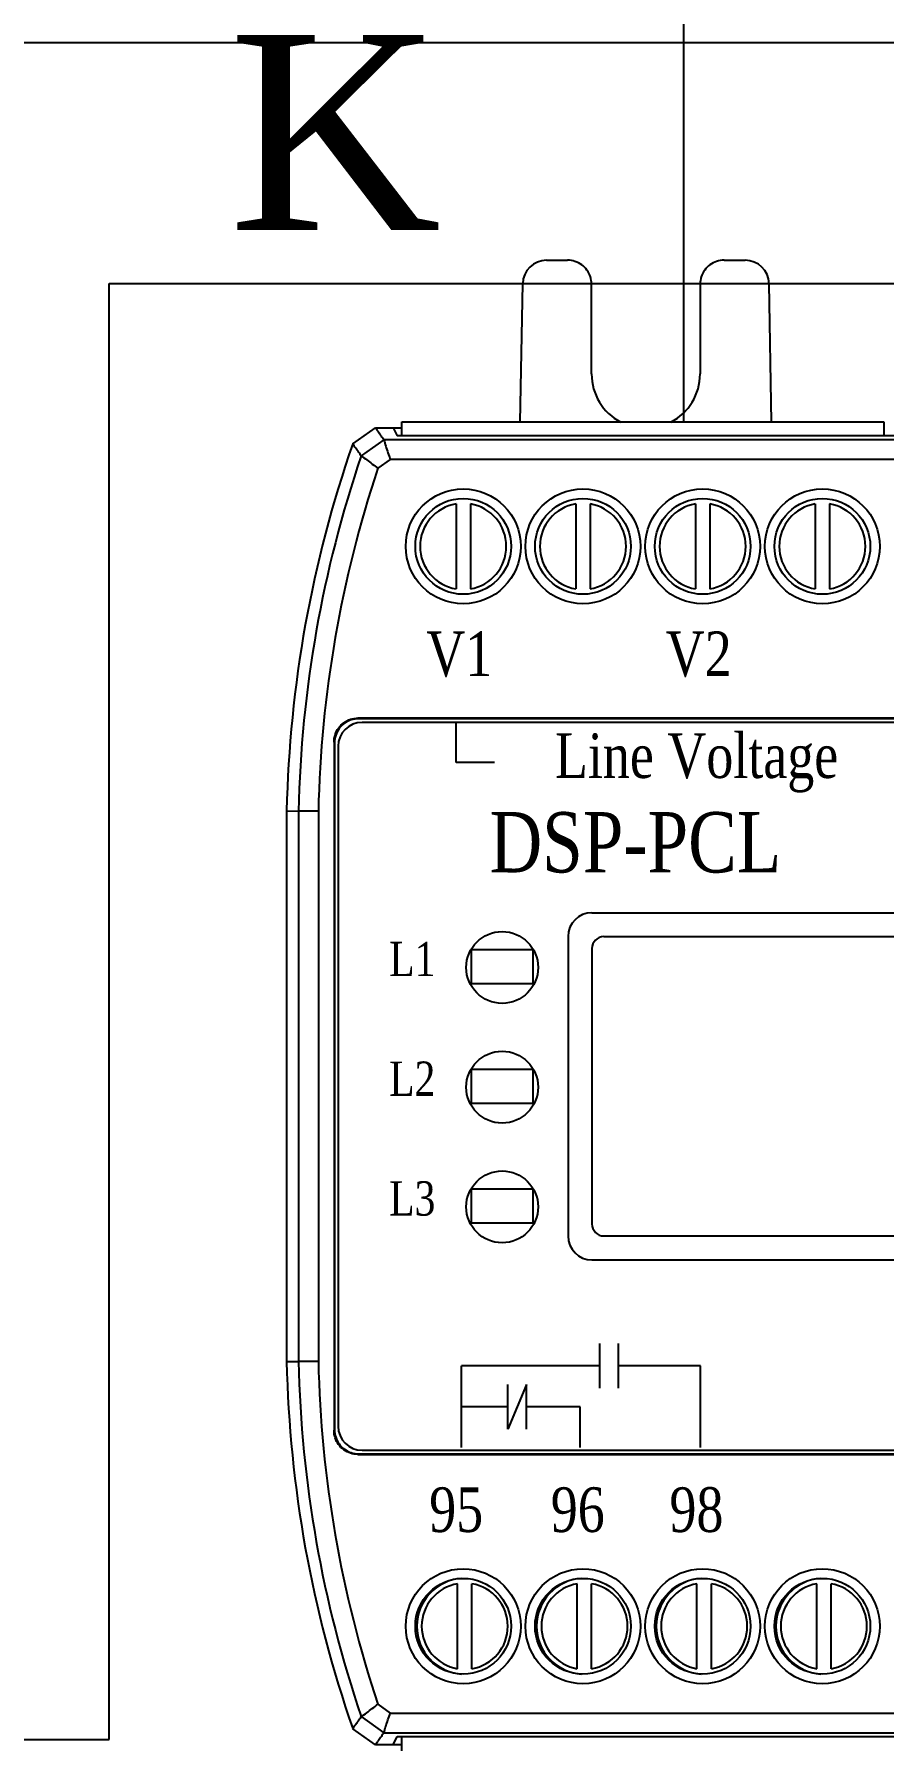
# Model space of a CAD drawing. Header units: millimetres. Extents: x 19 to 859, y 22 to 702.
# Drawn here: x 246.03 to 256.67, y 432.92 to 454.39 of the extents above; entities that cross this region are included whole.
import ezdxf
from ezdxf.enums import TextEntityAlignment as Align

# ---------------------------------------------------------------- set-up
doc = ezdxf.new("R2010")
doc.units = ezdxf.units.MM
for name, color, linetype in [('02___PRT_ALL_AXES', 7, 'Continuous'), ('03___PRT_ALL_CURVES', 7, 'Continuous'), ('40', 4, 'Continuous'), ('ASHADE', 7, 'Continuous'), ('도면층1', 7, 'Continuous')]:
    doc.layers.add(name, color=color, linetype=linetype)
doc.styles.add('HCM', font='batang.ttc')
doc.styles.add('SS', font='batang.ttc', dxfattribs={"width": 0.8})

msp = doc.modelspace()

# ---------------------------------------------------------------- linework, layer by layer
at = {"color": 7, "linetype": 'Continuous'}
for p, q in [((252.451, 451.56), (252.714, 451.56)), ((254.674, 451.56), (254.938, 451.56)), ((252.12, 449.535), (252.151, 451.265)), ((253.014, 450.135), (253.014, 451.26)), ((254.374, 451.26), (254.374, 450.135)), ((255.268, 449.535), (255.238, 451.265)), ((250.022, 449.259), (250.306, 449.46)), ((250.306, 449.46), (250.637, 449.46)), ((250.529, 449.46), (250.58, 449.359)), ((271.808, 449.359), (250.58, 449.359)), ((250.637, 449.535), (256.675, 449.535)), ((250.637, 449.359), (250.637, 449.535)), ((256.675, 449.535), (256.675, 449.359)), ((250.412, 449.311), (250.128, 449.108)), ((271.976, 449.311), (250.412, 449.311)), ((250.492, 449.063), (250.338, 448.953)), ((271.896, 449.063), (250.492, 449.063)), ((251.316, 448.508), (251.316, 447.443)), ((251.496, 448.508), (251.496, 447.443)), ((252.816, 448.508), (252.816, 447.443)), ((252.996, 448.508), (252.996, 447.443)), ((254.316, 448.508), (254.316, 447.443)), ((254.496, 448.508), (254.496, 447.443)), ((255.816, 448.508), (255.816, 447.443)), ((255.996, 448.508), (255.996, 447.443)), ((272.301, 445.822), (250.087, 445.822)), ((250.087, 445.822), (250.094, 445.815)), ((272.294, 445.815), (250.094, 445.815)), ((272.249, 445.77), (250.139, 445.77)), ((251.316, 445.267), (251.316, 445.777)), ((249.787, 445.523), (249.787, 436.898)), ((249.787, 445.523), (249.794, 445.515)), ((249.794, 445.515), (249.794, 436.905)), ((249.839, 445.47), (249.839, 436.95)), ((249.194, 437.76), (249.194, 444.66)), ((249.194, 444.66), (249.343, 444.659)), ((249.343, 444.659), (249.343, 437.762)), ((249.591, 444.659), (249.343, 444.659)), ((249.591, 444.654), (249.591, 437.766)), ((253.116, 437.426), (253.116, 437.986)), ((253.35, 437.426), (253.35, 437.986)), ((249.194, 437.76), (249.343, 437.762)), ((249.591, 437.762), (249.343, 437.762)), ((251.386, 436.685), (251.386, 437.706)), ((254.377, 436.685), (254.377, 437.706)), ((251.963, 436.914), (251.963, 437.475)), ((252.197, 436.914), (252.197, 437.475)), ((252.87, 436.685), (252.87, 437.195)), ((249.787, 436.898), (249.794, 436.905)), ((250.087, 436.598), (250.094, 436.605)), ((250.087, 436.598), (272.301, 436.598)), ((250.094, 436.605), (272.294, 436.605)), ((250.139, 436.65), (272.249, 436.65)), ((251.335, 433.913), (251.335, 434.978)), ((251.515, 433.913), (251.515, 434.978)), ((252.835, 433.913), (252.835, 434.978)), ((253.015, 433.913), (253.015, 434.978)), ((254.335, 433.913), (254.335, 434.978)), ((254.515, 433.913), (254.515, 434.978)), ((255.835, 433.913), (255.835, 434.978)), ((256.015, 433.913), (256.015, 434.978)), ((250.338, 433.468), (250.492, 433.357)), ((250.128, 433.312), (250.412, 433.109)), ((250.492, 433.357), (271.896, 433.357)), ((250.306, 432.96), (250.022, 433.161)), ((250.412, 433.109), (271.976, 433.109)), ((250.529, 432.96), (250.58, 433.062)), ((250.58, 433.062), (271.808, 433.062)), ((250.638, 432.885), (250.638, 433.062)), ((250.638, 432.96), (250.306, 432.96))]:
    msp.add_line(p, q, dxfattribs=at)
at = {"color": 0, "linetype": 'ByBlock', "lineweight": 25}
msp.add_line((246.97, 433.027), (246.97, 451.267), dxfattribs=at)
for p, q in [((251.796, 445.267), (251.316, 445.267)), ((253.116, 437.706), (251.386, 437.706)), ((254.377, 437.706), (253.35, 437.706)), ((252.197, 437.475), (251.963, 436.914)), ((251.963, 437.195), (251.386, 437.195)), ((252.87, 437.195), (252.197, 437.195))]:
    msp.add_line(p, q)
at = {"color": 7, "linetype": 'Continuous'}
for centre, radius in [((251.406, 447.975), 0.72), ((252.906, 447.975), 0.72), ((254.406, 447.975), 0.72), ((255.906, 447.975), 0.72), ((251.406, 447.975), 0.6), ((252.906, 447.975), 0.6), ((254.406, 447.975), 0.6), ((255.906, 447.975), 0.6), ((251.406, 434.445), 0.72), ((251.406, 434.445), 0.6), ((252.906, 434.445), 0.72), ((252.906, 434.445), 0.6), ((254.406, 434.445), 0.72), ((254.406, 434.445), 0.6), ((255.906, 434.445), 0.72), ((255.906, 434.445), 0.6)]:
    msp.add_circle(centre, radius, dxfattribs=at)
for centre, radius, start, end in [((252.451, 451.26), 0.3, 90, 179), ((254.938, 451.26), 0.3, 1, 90), ((253.694, 450.135), 0.68, 180, 242.3898), ((253.694, 450.135), 0.68, 297.6102, 0), ((264.19, 444.333), 15, 160.8279, 178.7491), ((264.19, 444.333), 14.851, 161.2439, 178.7429), ((264.19, 444.333), 14.603, 161.5561, 178.7396), ((251.406, 447.975), 0.54, 99.5941, 260.4059), ((251.406, 447.975), 0.54, 279.5941, 80.4059), ((252.906, 447.975), 0.54, 99.5941, 260.4059), ((252.906, 447.975), 0.54, 279.5941, 80.4059), ((254.406, 447.975), 0.54, 99.5941, 260.4059), ((254.406, 447.975), 0.54, 279.5941, 80.4059), ((255.906, 447.975), 0.54, 99.5941, 260.4059), ((255.906, 447.975), 0.54, 279.5941, 80.4059), ((250.139, 445.47), 0.3, 90, 180), ((264.19, 438.088), 15, 181.2509, 199.1721), ((264.19, 438.088), 14.851, 181.2571, 198.7561), ((264.19, 438.088), 14.603, 181.2604, 198.4439), ((250.139, 436.95), 0.3, 180, 270), ((251.425, 434.445), 0.54, 99.5941, 260.4059), ((251.425, 434.445), 0.54, 279.5941, 80.4059), ((252.925, 434.445), 0.54, 99.5941, 260.4059), ((252.925, 434.445), 0.54, 279.5941, 80.4059), ((254.425, 434.445), 0.54, 99.5941, 260.4059), ((254.425, 434.445), 0.54, 279.5941, 80.4059), ((255.925, 434.445), 0.54, 99.5941, 260.4059), ((255.925, 434.445), 0.54, 279.5941, 80.4059)]:
    msp.add_arc(centre, radius, start, end, dxfattribs=at)
for points, knots in [([(253.014, 451.26), (253.014, 451.291), (253.004, 451.354), (252.961, 451.439), (252.893, 451.507), (252.808, 451.55), (252.745, 451.56), (252.714, 451.56)], [0, 0, 0, 0, 0.0938533, 0.1877121, 0.2815799, 0.3754568, 0.4693391, 0.4693391, 0.4693391, 0.4693391]), ([(254.674, 451.56), (254.643, 451.56), (254.58, 451.55), (254.495, 451.507), (254.428, 451.439), (254.384, 451.354), (254.374, 451.291), (254.374, 451.26)], [0, 0, 0, 0, 0.0938824, 0.1877592, 0.281627, 0.3754859, 0.4693391, 0.4693391, 0.4693391, 0.4693391]), ([(250.412, 449.311), (250.401, 449.326), (250.378, 449.358), (250.343, 449.408), (250.318, 449.443), (250.306, 449.46)], [0, 0, 0, 0, 0.0536976, 0.11936, 0.1827756, 0.1827756, 0.1827756, 0.1827756]), ([(250.128, 449.108), (250.118, 449.123), (250.095, 449.156), (250.059, 449.206), (250.035, 449.241), (250.022, 449.259)], [0, 0, 0, 0, 0.0540743, 0.1201944, 0.1840487, 0.1840487, 0.1840487, 0.1840487]), ([(250.412, 449.311), (250.421, 449.285), (250.434, 449.229), (250.464, 449.147), (250.482, 449.091), (250.492, 449.063)], [0, 0, 0, 0, 0.084861, 0.1719795, 0.2609261, 0.2609261, 0.2609261, 0.2609261]), ([(250.128, 449.108), (250.15, 449.091), (250.199, 449.06), (250.267, 449.006), (250.314, 448.971), (250.338, 448.953)], [0, 0, 0, 0, 0.0847402, 0.1718969, 0.2610351, 0.2610351, 0.2610351, 0.2610351]), ([(249.787, 445.523), (249.787, 445.554), (249.797, 445.617), (249.84, 445.702), (249.907, 445.769), (249.992, 445.813), (250.055, 445.822), (250.087, 445.822)], [0, 0, 0, 0, 0.093858, 0.1877008, 0.2815377, 0.3753804, 0.4692384, 0.4692384, 0.4692384, 0.4692384]), ([(250.094, 445.815), (250.063, 445.815), (250, 445.805), (249.915, 445.762), (249.847, 445.694), (249.804, 445.609), (249.794, 445.546), (249.794, 445.515)], [0, 0, 0, 0, 0.093858, 0.1877007, 0.2815376, 0.3753803, 0.4692384, 0.4692384, 0.4692384, 0.4692384]), ([(250.087, 436.598), (250.055, 436.598), (249.992, 436.608), (249.907, 436.651), (249.84, 436.719), (249.797, 436.803), (249.787, 436.866), (249.787, 436.898)], [0, 0, 0, 0, 0.093858, 0.1877008, 0.2815377, 0.3753804, 0.4692384, 0.4692384, 0.4692384, 0.4692384]), ([(249.794, 436.905), (249.794, 436.874), (249.804, 436.811), (249.847, 436.726), (249.915, 436.658), (250, 436.615), (250.063, 436.605), (250.094, 436.605)], [0, 0, 0, 0, 0.093858, 0.1877007, 0.2815376, 0.3753803, 0.4692384, 0.4692384, 0.4692384, 0.4692384]), ([(250.128, 433.312), (250.15, 433.329), (250.199, 433.36), (250.267, 433.415), (250.314, 433.45), (250.338, 433.468)], [0, 0, 0, 0, 0.0847389, 0.1718956, 0.2610351, 0.2610351, 0.2610351, 0.2610351]), ([(250.128, 433.312), (250.118, 433.298), (250.095, 433.265), (250.059, 433.215), (250.035, 433.179), (250.022, 433.161)], [0, 0, 0, 0, 0.0538377, 0.119958, 0.1840487, 0.1840487, 0.1840487, 0.1840487]), ([(250.412, 433.109), (250.421, 433.136), (250.434, 433.192), (250.464, 433.273), (250.482, 433.329), (250.492, 433.357)], [0, 0, 0, 0, 0.0848624, 0.1719809, 0.2609261, 0.2609261, 0.2609261, 0.2609261]), ([(250.412, 433.109), (250.401, 433.094), (250.378, 433.062), (250.343, 433.013), (250.318, 432.977), (250.306, 432.96)], [0, 0, 0, 0, 0.0534626, 0.1191252, 0.1827756, 0.1827756, 0.1827756, 0.1827756])]:
    msp.add_open_spline(points, degree=3, knots=knots, dxfattribs=at)
at = {"layer": '02___PRT_ALL_AXES', "color": 7, "linetype": 'Continuous'}
for centre in [(251.425, 434.445), (252.925, 434.445), (254.425, 434.445), (255.925, 434.445)]:
    msp.add_arc(centre, 0.6, 93.697, 266.3081, dxfattribs=at)
at = {"layer": '03___PRT_ALL_CURVES', "color": 8}
for p, q in [((253.019, 443.385), (263.969, 443.385)), ((252.719, 443.085), (252.719, 439.335)), ((253.019, 442.935), (253.019, 439.485)), ((253.169, 443.085), (263.819, 443.085)), ((253.169, 439.335), (263.819, 439.335)), ((253.019, 439.035), (263.969, 439.035))]:
    msp.add_line(p, q, dxfattribs=at)
at = {"layer": '03___PRT_ALL_CURVES', "color": 4, "linetype": 'Continuous'}
for p, q in [((251.504, 442.92), (251.504, 442.5)), ((252.284, 442.92), (251.504, 442.92)), ((252.284, 442.5), (252.284, 442.92)), ((251.504, 442.5), (252.284, 442.5)), ((251.504, 441.42), (251.504, 441)), ((252.284, 441.42), (251.504, 441.42)), ((252.284, 441), (252.284, 441.42)), ((251.504, 441), (252.284, 441)), ((252.284, 439.92), (251.504, 439.92)), ((251.504, 439.92), (251.504, 439.5)), ((252.284, 439.5), (252.284, 439.92)), ((251.504, 439.5), (252.284, 439.5))]:
    msp.add_line(p, q, dxfattribs=at)
at = {"layer": '03___PRT_ALL_CURVES', "color": 8}
for centre, radius, start, end in [((253.019, 443.085), 0.3, 90, 180), ((253.169, 442.935), 0.15, 90, 180), ((253.169, 439.485), 0.15, 180, 270), ((253.019, 439.335), 0.3, 180, 270)]:
    msp.add_arc(centre, radius, start, end, dxfattribs=at)
at = {"layer": 'ASHADE', "color": 0, "linetype": 'ByBlock', "lineweight": 25, "ltscale": 2}
msp.add_line((254.165, 457.64), (254.165, 449.535), dxfattribs=at)
at = {"layer": 'ASHADE', "color": 0, "linetype": 'ByBlock', "lineweight": 25}
for p, q in [((240.586, 454.286), (261.194, 454.286)), ((246.97, 451.267), (268.51, 451.267)), ((245.365, 433.027), (246.97, 433.027))]:
    msp.add_line(p, q, dxfattribs=at)
at = {"layer": '도면층1'}
for centre in [(251.894, 442.699), (251.894, 441.199), (251.894, 439.699)]:
    msp.add_circle(centre, 0.45, dxfattribs=at)

# ---------------------------------------------------------------- texts
at = {"color": 7, "linetype": 'Continuous', "style": 'SS', "width": 0.8}
msp.add_text('DSP-PCL', height=0.756, dxfattribs=at).set_placement((251.736, 443.89))
at = {"layer": '40', "color": 0, "style": 'SS', "width": 0.8}
for s, height, p in [('V1', 0.5597, (251.357, 446.349)), ('V2', 0.5597, (254.357, 446.349)), ('Line Voltage', 0.55973, (254.33, 445.073)), ('L1', 0.4306, (250.768, 442.59)), ('L2', 0.4306, (250.768, 441.09)), ('L3', 0.4306, (250.768, 439.59)), ('95', 0.5597, (251.318, 435.626)), ('96', 0.5597, (252.841, 435.626)), ('98', 0.5597, (254.328, 435.626))]:
    msp.add_text(s, height=height, dxfattribs=at).set_placement(p, align=Align.CENTER)
at = {"layer": 'ASHADE', "color": 0, "linetype": 'ByBlock', "lineweight": 25, "style": 'HCM'}
msp.add_text('K', height=2.442, dxfattribs=at).set_placement((248.47, 451.938))

doc.saveas('drawing.dxf')
